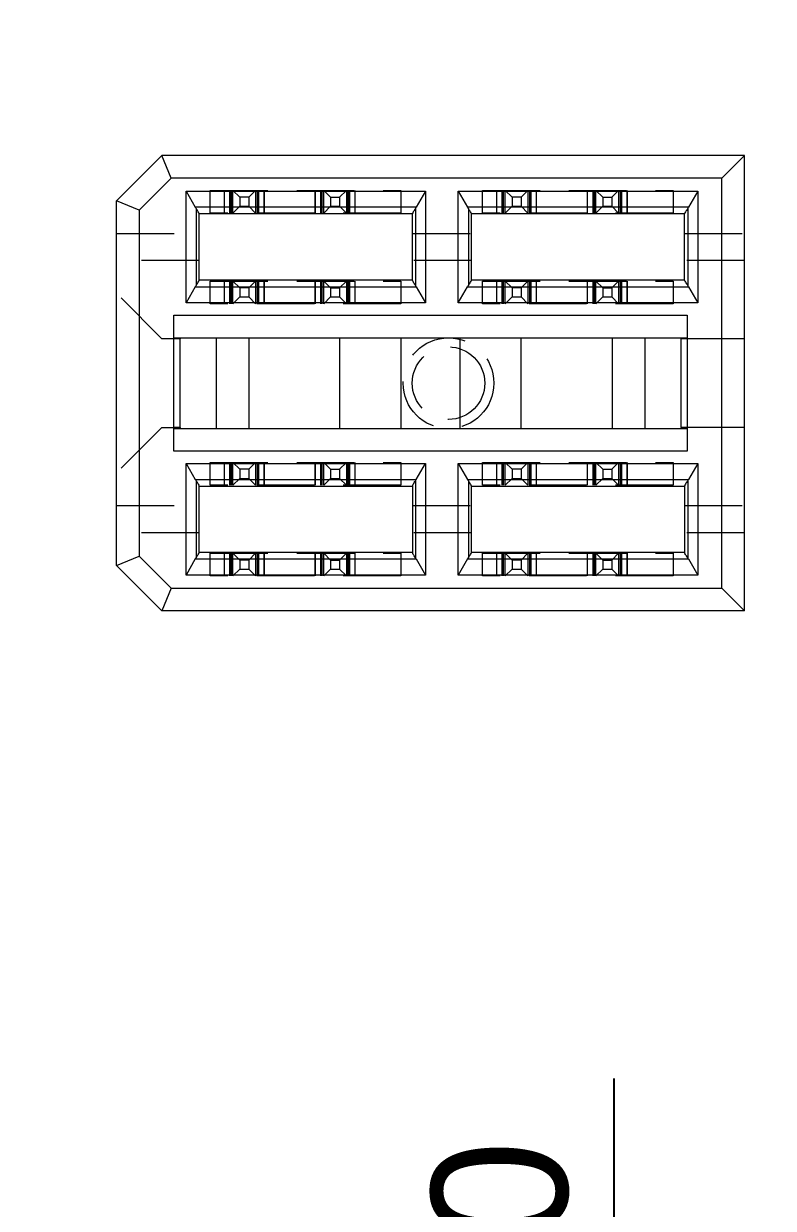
# Model space of a CAD drawing. Header units: millimetres. Extents: x -64 to 530, y -86 to 334.
# Drawn here: x 278.35 to 294.87, y 193.9 to 220.01 of the extents above; entities that cross this region are included whole.
import ezdxf

# ---------------------------------------------------------------- set-up
doc = ezdxf.new("R2010")
doc.units = ezdxf.units.MM
doc.header["$PDSIZE"] = -1
doc.linetypes.add('HIDDEN', pattern=[1.905, 1.27, -0.635])
doc.dimstyles.new('ISO-25', dxfattribs={"dimtxt": 2.5, "dimasz": 2.5, "dimexe": 1.25, "dimexo": 0.625, "dimtad": 1, "dimtxsty": 'Standard', "dimcen": 2.5, "dimadec": 0, "dimazin": 0, "dimtfac": 1, "dimtmove": 0, "dimatfit": 3, "dimfxl": 0, "dimarcsym": 0})

# ---------------------------------------------------------------- blocks, each defined once
blk = doc.blocks.new('*D35')
at = {"color": 0, "lineweight": -2}
for p, q in [((437.684, 297.079), (437.684, 315.579)), ((431.8, 293.079), (437.684, 297.079)), ((431.8, 279.9), (431.8, 293.079))]:
    blk.add_line(p, q, dxfattribs=at)
at = {"layer": 'Defpoints', "color": 0}
for p in [(437.684, 301.079), (431.8, 279.4), (0, 0)]:
    blk.add_point(p, dxfattribs=at)
at = {"color": 0, "insert": (435.434, 308.579), "char_height": 3, "attachment_point": 5, "rotation": 90}
blk.add_mtext('431,80', dxfattribs=at)
blk = doc.blocks.new('*D43')
at = {"color": 0, "lineweight": -2}
for p, q in [((280.31, 293.54), (280.31, 313.54)), ((285.75, 289.54), (280.31, 293.54)), ((285.75, 274.9), (285.75, 289.54))]:
    blk.add_line(p, q, dxfattribs=at)
at = {"layer": 'Defpoints', "color": 0}
for p in [(280.31, 297.54), (285.75, 274.4), (0, 0)]:
    blk.add_point(p, dxfattribs=at)
at = {"color": 0, "insert": (278.06, 305.79), "char_height": 3, "attachment_point": 5, "rotation": 90}
blk.add_mtext('285,75', dxfattribs=at)
blk = doc.blocks.new('*D44')
at = {"color": 0, "lineweight": -2}
for p, q in [((298.633, 293.447), (298.633, 312.947)), ((293.9, 289.447), (298.633, 293.447)), ((293.9, 279.9), (293.9, 289.447))]:
    blk.add_line(p, q, dxfattribs=at)
at = {"layer": 'Defpoints', "color": 0}
for p in [(298.633, 297.447), (293.9, 279.4), (0, 0)]:
    blk.add_point(p, dxfattribs=at)
at = {"color": 0, "insert": (296.383, 305.447), "char_height": 3, "attachment_point": 5, "rotation": 90}
blk.add_mtext('293,90', dxfattribs=at)
blk = doc.blocks.new('*D45')
at = {"color": 0, "lineweight": -2}
blk.add_line((285.25, 274.4), (252.388, 274.4), dxfattribs=at)
at = {"layer": 'Defpoints', "color": 0}
for p in [(267.888, 274.4), (285.75, 274.4), (0, 0)]:
    blk.add_point(p, dxfattribs=at)
at = {"color": 0, "insert": (259.888, 276.65), "char_height": 3, "attachment_point": 5}
blk.add_mtext('274,40', dxfattribs=at)
blk = doc.blocks.new('*D48')
at = {"color": 0, "lineweight": -2}
for p, q in [((355.301, 295.339), (355.301, 315.339)), ((359.73, 291.339), (355.301, 295.339)), ((359.73, 265.82), (359.73, 291.339))]:
    blk.add_line(p, q, dxfattribs=at)
at = {"layer": 'Defpoints', "color": 0}
for p in [(355.301, 299.339), (359.73, 265.32), (0, 0)]:
    blk.add_point(p, dxfattribs=at)
at = {"color": 0, "insert": (353.051, 307.589), "char_height": 3, "attachment_point": 5, "rotation": 90}
blk.add_mtext('359,73', dxfattribs=at)
blk = doc.blocks.new('*D49')
at = {"color": 0, "lineweight": -2}
for p, q in [((349.375, 265.32), (345.375, 260.541)), ((359.23, 265.32), (349.375, 265.32)), ((345.375, 260.541), (325.375, 260.541))]:
    blk.add_line(p, q, dxfattribs=at)
at = {"layer": 'Defpoints', "color": 0}
for p in [(359.73, 265.32), (341.375, 260.541), (0, 0)]:
    blk.add_point(p, dxfattribs=at)
at = {"color": 0, "insert": (333.125, 262.791), "char_height": 3, "attachment_point": 5}
blk.add_mtext('265,32', dxfattribs=at)
blk = doc.blocks.new('*D50')
at = {"color": 0, "lineweight": -2}
for p, q in [((411.281, 297.743), (411.281, 316.243)), ((415.9, 293.743), (411.281, 297.743)), ((415.9, 279.97), (415.9, 293.743))]:
    blk.add_line(p, q, dxfattribs=at)
at = {"layer": 'Defpoints', "color": 0}
for p in [(411.281, 301.743), (415.9, 279.47), (0, 0)]:
    blk.add_point(p, dxfattribs=at)
at = {"color": 0, "insert": (409.031, 309.243), "char_height": 3, "attachment_point": 5, "rotation": 90}
blk.add_mtext('415,90', dxfattribs=at)
blk = doc.blocks.new('*D51')
at = {"color": 0, "lineweight": -2}
for p, q in [((441.42, 274.4), (445.42, 275.871)), ((445.42, 275.871), (464.92, 275.871)), ((425.95, 274.4), (441.42, 274.4))]:
    blk.add_line(p, q, dxfattribs=at)
at = {"layer": 'Defpoints', "color": 0}
for p in [(449.42, 275.871), (425.45, 274.4), (0, 0)]:
    blk.add_point(p, dxfattribs=at)
at = {"color": 0, "insert": (457.42, 278.121), "char_height": 3, "attachment_point": 5}
blk.add_mtext('274,40', dxfattribs=at)
blk = doc.blocks.new('*D52')
at = {"color": 0, "lineweight": -2}
for p, q in [((423.283, 294.998), (423.283, 314.998)), ((425.45, 290.998), (423.283, 294.998)), ((425.45, 274.9), (425.45, 290.998))]:
    blk.add_line(p, q, dxfattribs=at)
at = {"layer": 'Defpoints', "color": 0}
for p in [(423.283, 298.998), (425.45, 274.4), (0, 0)]:
    blk.add_point(p, dxfattribs=at)
at = {"color": 0, "insert": (421.033, 307.248), "char_height": 3, "attachment_point": 5, "rotation": 90}
blk.add_mtext('425,45', dxfattribs=at)
blk = doc.blocks.new('*D53')
at = {"color": 0, "lineweight": -2}
for p, q in [((425.93, 198.05), (448.265, 198.05)), ((448.265, 198.05), (452.265, 194.721)), ((452.265, 194.721), (470.765, 194.721))]:
    blk.add_line(p, q, dxfattribs=at)
at = {"layer": 'Defpoints', "color": 0}
for p in [(425.43, 198.05), (456.265, 194.721), (0, 0)]:
    blk.add_point(p, dxfattribs=at)
at = {"color": 0, "insert": (463.765, 196.971), "char_height": 3, "attachment_point": 5}
blk.add_mtext('198,05', dxfattribs=at)
blk = doc.blocks.new('*D56')
at = {"color": 0, "lineweight": -2}
for p, q in [((437.803, 215.414), (437.803, 235.414)), ((425.43, 211.414), (437.803, 215.414)), ((425.43, 198.55), (425.43, 211.414))]:
    blk.add_line(p, q, dxfattribs=at)
at = {"layer": 'Defpoints', "color": 0}
for p in [(437.803, 219.414), (425.43, 198.05), (0, 0)]:
    blk.add_point(p, dxfattribs=at)
at = {"color": 0, "insert": (435.553, 227.664), "char_height": 3, "attachment_point": 5, "rotation": 90}
blk.add_mtext('425,43', dxfattribs=at)
blk = doc.blocks.new('*D75')
at = {"color": 0, "lineweight": -2}
for p, q in [((288.794, 294.16), (288.794, 313.16)), ((290.401, 290.16), (288.794, 294.16)), ((290.401, 279.9), (290.401, 290.16))]:
    blk.add_line(p, q, dxfattribs=at)
at = {"layer": 'Defpoints', "color": 0}
for p in [(288.794, 298.16), (290.401, 279.4), (0, 0)]:
    blk.add_point(p, dxfattribs=at)
at = {"color": 0, "insert": (286.544, 305.91), "char_height": 3, "attachment_point": 5, "rotation": 90}
blk.add_mtext('290,40', dxfattribs=at)
blk = doc.blocks.new('*D76')
at = {"color": 0, "lineweight": -2}
for p, q in [((306.252, 292.611), (306.252, 312.111)), ((297.399, 288.611), (306.252, 292.611)), ((297.399, 279.9), (297.399, 288.611))]:
    blk.add_line(p, q, dxfattribs=at)
at = {"layer": 'Defpoints', "color": 0}
for p in [(306.252, 296.611), (297.399, 279.4), (0, 0)]:
    blk.add_point(p, dxfattribs=at)
at = {"color": 0, "insert": (304.002, 304.611), "char_height": 3, "attachment_point": 5, "rotation": 90}
blk.add_mtext('297,40', dxfattribs=at)
blk = doc.blocks.new('*D77')
at = {"color": 0, "lineweight": -2}
for p, q in [((404.526, 297.682), (404.526, 316.182)), ((412.401, 293.682), (404.526, 297.682)), ((412.401, 279.9), (412.401, 293.682))]:
    blk.add_line(p, q, dxfattribs=at)
at = {"layer": 'Defpoints', "color": 0}
for p in [(404.526, 301.682), (412.401, 279.4), (0, 0)]:
    blk.add_point(p, dxfattribs=at)
at = {"color": 0, "insert": (402.276, 309.182), "char_height": 3, "attachment_point": 5, "rotation": 90}
blk.add_mtext('412,40', dxfattribs=at)
blk = doc.blocks.new('*D78')
at = {"color": 0, "lineweight": -2}
for p, q in [((417.265, 297.291), (417.265, 315.791)), ((419.399, 293.291), (417.265, 297.291)), ((419.399, 279.9), (419.399, 293.291))]:
    blk.add_line(p, q, dxfattribs=at)
at = {"layer": 'Defpoints', "color": 0}
for p in [(417.265, 301.291), (419.399, 279.4), (0, 0)]:
    blk.add_point(p, dxfattribs=at)
at = {"color": 0, "insert": (415.015, 308.791), "char_height": 3, "attachment_point": 5, "rotation": 90}
blk.add_mtext('419,40', dxfattribs=at)
blk = doc.blocks.new('*D79')
at = {"color": 0, "lineweight": -2}
for p, q in [((327.667, 198.05), (331.667, 199.196)), ((331.667, 199.196), (350.167, 199.196)), ((321.16, 198.05), (327.667, 198.05))]:
    blk.add_line(p, q, dxfattribs=at)
at = {"layer": 'Defpoints', "color": 0}
for p in [(335.667, 199.196), (320.66, 198.05), (0, 0)]:
    blk.add_point(p, dxfattribs=at)
at = {"color": 0, "insert": (343.167, 201.446), "char_height": 3, "attachment_point": 5}
blk.add_mtext('198,05', dxfattribs=at)
blk = doc.blocks.new('*D80')
at = {"color": 0, "lineweight": -2}
for p, q in [((320.66, 197.55), (320.66, 191.803)), ((320.66, 191.803), (322.808, 187.803)), ((322.808, 187.803), (322.808, 168.303))]:
    blk.add_line(p, q, dxfattribs=at)
at = {"layer": 'Defpoints', "color": 0}
for p in [(320.66, 198.05), (322.808, 183.803), (0, 0)]:
    blk.add_point(p, dxfattribs=at)
at = {"color": 0, "insert": (320.558, 175.803), "char_height": 3, "attachment_point": 5, "rotation": 90}
blk.add_mtext('320,66', dxfattribs=at)
blk = doc.blocks.new('*D82')
at = {"color": 0, "lineweight": -2}
for p, q in [((291.362, 177.259), (291.362, 196.759)), ((293.9, 173.47), (291.362, 177.259)), ((293.9, 169.97), (293.9, 173.47))]:
    blk.add_line(p, q, dxfattribs=at)
at = {"layer": 'Defpoints', "color": 0}
for p in [(291.362, 181.259), (293.9, 169.47), (0, 0)]:
    blk.add_point(p, dxfattribs=at)
at = {"color": 0, "insert": (289.112, 189.259), "char_height": 3, "attachment_point": 5, "rotation": 90}
blk.add_mtext('293,90', dxfattribs=at)
blk = doc.blocks.new('*D118')
at = {"color": 0, "lineweight": -2}
for p, q in [((389.587, 199.576), (389.587, 219.576)), ((394.242, 195.576), (389.587, 199.576)), ((394.242, 191.725), (394.242, 195.576))]:
    blk.add_line(p, q, dxfattribs=at)
at = {"layer": 'Defpoints', "color": 0}
for p in [(389.587, 203.576), (394.242, 191.225), (0, 0)]:
    blk.add_point(p, dxfattribs=at)
at = {"color": 0, "insert": (387.337, 211.826), "char_height": 3, "attachment_point": 5, "rotation": 90}
blk.add_mtext('394,24', dxfattribs=at)
blk = doc.blocks.new('*D119')
at = {"color": 0, "lineweight": -2}
for p, q in [((393.843, 235.159), (393.843, 254.159)), ((396, 231.159), (393.843, 235.159)), ((396, 225.095), (396, 231.159))]:
    blk.add_line(p, q, dxfattribs=at)
at = {"layer": 'Defpoints', "color": 0}
for p in [(393.843, 239.159), (396, 224.595), (0, 0)]:
    blk.add_point(p, dxfattribs=at)
at = {"color": 0, "insert": (391.593, 246.909), "char_height": 3, "attachment_point": 5, "rotation": 90}
blk.add_mtext('396,00', dxfattribs=at)
blk = doc.blocks.new('*D120')
at = {"color": 0, "lineweight": -2}
for p, q in [((372.602, 236.309), (372.602, 255.809)), ((373.5, 232.309), (372.602, 236.309)), ((373.5, 225.095), (373.5, 232.309))]:
    blk.add_line(p, q, dxfattribs=at)
at = {"layer": 'Defpoints', "color": 0}
for p in [(372.602, 240.309), (373.5, 224.595), (0, 0)]:
    blk.add_point(p, dxfattribs=at)
at = {"color": 0, "insert": (370.352, 248.309), "char_height": 3, "attachment_point": 5, "rotation": 90}
blk.add_mtext('373,50', dxfattribs=at)
blk = doc.blocks.new('*D121')
at = {"color": 0, "lineweight": -2}
for p, q in [((345.579, 237.414), (345.579, 256.414)), ((349.175, 233.414), (345.579, 237.414)), ((349.175, 225.095), (349.175, 233.414))]:
    blk.add_line(p, q, dxfattribs=at)
at = {"layer": 'Defpoints', "color": 0}
for p in [(345.579, 241.414), (349.175, 224.595), (0, 0)]:
    blk.add_point(p, dxfattribs=at)
at = {"color": 0, "insert": (343.329, 249.164), "char_height": 3, "attachment_point": 5, "rotation": 90}
blk.add_mtext('349,18', dxfattribs=at)
blk = doc.blocks.new('*D122')
at = {"color": 0, "lineweight": -2}
for p, q in [((325.674, 236.995), (325.674, 256.995)), ((328.855, 232.995), (325.674, 236.995)), ((328.855, 225.095), (328.855, 232.995))]:
    blk.add_line(p, q, dxfattribs=at)
at = {"layer": 'Defpoints', "color": 0}
for p in [(325.674, 240.995), (328.855, 224.595), (0, 0)]:
    blk.add_point(p, dxfattribs=at)
at = {"color": 0, "insert": (323.424, 249.245), "char_height": 3, "attachment_point": 5, "rotation": 90}
blk.add_mtext('328,86', dxfattribs=at)
blk = doc.blocks.new('*D123')
at = {"color": 0, "lineweight": -2}
for p, q in [((304.85, 235.076), (304.85, 254.576)), ((308.535, 231.076), (304.85, 235.076)), ((308.535, 225.095), (308.535, 231.076))]:
    blk.add_line(p, q, dxfattribs=at)
at = {"layer": 'Defpoints', "color": 0}
for p in [(304.85, 239.076), (308.535, 224.595), (0, 0)]:
    blk.add_point(p, dxfattribs=at)
at = {"color": 0, "insert": (302.6, 247.076), "char_height": 3, "attachment_point": 5, "rotation": 90}
blk.add_mtext('308,54', dxfattribs=at)
blk = doc.blocks.new('*D124')
at = {"color": 0, "lineweight": -2}
for p, q in [((286.103, 233.369), (286.103, 253.369)), ((288.215, 229.369), (286.103, 233.369)), ((288.215, 225.095), (288.215, 229.369))]:
    blk.add_line(p, q, dxfattribs=at)
at = {"layer": 'Defpoints', "color": 0}
for p in [(286.103, 237.369), (288.215, 224.595), (0, 0)]:
    blk.add_point(p, dxfattribs=at)
at = {"color": 0, "insert": (283.853, 245.619), "char_height": 3, "attachment_point": 5, "rotation": 90}
blk.add_mtext('288,22', dxfattribs=at)
blk = doc.blocks.new('*D142')
at = {"color": 0, "lineweight": -2}
for p, q in [((401.115, 224.595), (405.115, 228.426)), ((405.115, 228.426), (425.115, 228.426)), ((396.5, 224.595), (401.115, 224.595))]:
    blk.add_line(p, q, dxfattribs=at)
at = {"layer": 'Defpoints', "color": 0}
for p in [(409.115, 228.426), (396, 224.595), (0, 0)]:
    blk.add_point(p, dxfattribs=at)
at = {"color": 0, "insert": (417.365, 230.676), "char_height": 3, "attachment_point": 5}
blk.add_mtext('224,59', dxfattribs=at)

msp = doc.modelspace()

# ---------------------------------------------------------------- linework, layer by layer
at = {"color": 7, "linetype": 'Continuous', "lineweight": 15}
for p, q in [((281.395, 217.11), (280.395, 216.11)), ((281.602, 216.61), (281.395, 217.11)), ((294.235, 217.11), (281.395, 217.11)), ((294.235, 217.11), (293.735, 216.61)), ((294.235, 207.07), (294.235, 217.11)), ((280.895, 215.903), (281.602, 216.61)), ((293.735, 216.61), (281.602, 216.61)), ((293.735, 207.57), (293.735, 216.61)), ((281.926, 216.32), (287.204, 216.32)), ((281.926, 216.32), (282.13, 215.966)), ((281.926, 213.86), (281.926, 216.32)), ((287.204, 216.32), (287, 215.966)), ((287.204, 216.32), (287.204, 213.86)), ((287.926, 216.32), (293.204, 216.32)), ((287.926, 213.86), (287.926, 216.32)), ((287.926, 216.32), (288.13, 215.966)), ((293.204, 216.32), (293, 215.966)), ((293.204, 216.32), (293.204, 213.86)), ((280.895, 215.903), (280.395, 216.11)), ((280.395, 208.07), (280.395, 216.11)), ((280.895, 215.903), (280.895, 208.277)), ((287, 215.966), (282.13, 215.966)), ((282.148, 215.938), (282.148, 214.242)), ((282.215, 214.355), (282.215, 215.825)), ((286.915, 215.82), (282.215, 215.82)), ((286.915, 214.355), (286.915, 215.825)), ((286.982, 215.938), (286.982, 214.242)), ((293, 215.966), (288.13, 215.966)), ((288.148, 215.938), (288.148, 214.242)), ((288.215, 214.355), (288.215, 215.825)), ((292.915, 215.82), (288.215, 215.82)), ((292.915, 214.355), (292.915, 215.825)), ((292.982, 215.938), (292.982, 214.242)), ((282.13, 214.214), (281.926, 213.86)), ((282.13, 214.214), (287, 214.214)), ((286.915, 214.36), (282.215, 214.36)), ((287, 214.214), (287.204, 213.86)), ((287.926, 213.86), (288.13, 214.214)), ((288.13, 214.214), (293, 214.214)), ((292.915, 214.36), (288.215, 214.36)), ((293, 214.214), (293.204, 213.86)), ((287.204, 213.86), (281.926, 213.86)), ((293.204, 213.86), (287.926, 213.86)), ((281.659, 213.59), (292.971, 213.59)), ((281.659, 210.59), (281.659, 213.59)), ((292.971, 213.59), (292.971, 210.59)), ((281.659, 213.09), (292.971, 213.09)), ((281.795, 213.07), (281.659, 213.07)), ((281.795, 213.09), (281.795, 213.07)), ((281.795, 211.11), (281.795, 213.07)), ((282.595, 211.09), (282.595, 213.09)), ((283.315, 211.09), (283.315, 213.09)), ((285.315, 211.09), (285.315, 213.09)), ((286.665, 211.09), (286.665, 213.09)), ((287.965, 211.09), (287.965, 213.09)), ((289.315, 211.09), (289.315, 213.09)), ((291.315, 213.09), (291.315, 211.09)), ((292.035, 213.09), (292.035, 211.09)), ((292.835, 213.09), (292.835, 213.07)), ((292.971, 213.07), (292.835, 213.07)), ((292.835, 211.11), (292.835, 213.07)), ((281.795, 211.11), (281.659, 211.11)), ((281.659, 211.09), (292.971, 211.09)), ((281.795, 211.11), (281.795, 211.09)), ((292.835, 211.11), (292.835, 211.09)), ((292.971, 211.11), (292.835, 211.11)), ((292.971, 210.59), (281.659, 210.59)), ((281.926, 210.32), (287.204, 210.32)), ((281.926, 207.86), (281.926, 210.32)), ((281.926, 210.32), (282.13, 209.966)), ((287, 209.966), (287.204, 210.32)), ((287.204, 210.32), (287.204, 207.86)), ((287.926, 210.32), (293.204, 210.32)), ((287.926, 207.86), (287.926, 210.32)), ((287.926, 210.32), (288.13, 209.966)), ((293.204, 210.32), (293, 209.966)), ((293.204, 210.32), (293.204, 207.86)), ((282.13, 209.966), (287, 209.966)), ((288.13, 209.966), (293, 209.966)), ((282.148, 209.938), (282.148, 208.242)), ((282.215, 208.355), (282.215, 209.825)), ((282.215, 209.82), (286.915, 209.82)), ((286.915, 209.825), (286.915, 208.355)), ((286.982, 209.938), (286.982, 208.242)), ((288.148, 209.938), (288.148, 208.242)), ((288.215, 208.355), (288.215, 209.825)), ((288.215, 209.82), (292.915, 209.82)), ((292.915, 209.825), (292.915, 208.355)), ((292.982, 209.938), (292.982, 208.242)), ((280.395, 208.07), (280.895, 208.277)), ((280.895, 208.277), (281.602, 207.57)), ((282.13, 208.214), (281.926, 207.86)), ((282.13, 208.214), (287, 208.214)), ((286.915, 208.36), (282.215, 208.36)), ((287, 208.214), (287.204, 207.86)), ((288.13, 208.214), (287.926, 207.86)), ((288.13, 208.214), (293, 208.214)), ((292.915, 208.36), (288.215, 208.36)), ((293, 208.214), (293.204, 207.86)), ((281.395, 207.07), (280.395, 208.07)), ((287.204, 207.86), (281.926, 207.86)), ((293.204, 207.86), (287.926, 207.86)), ((281.602, 207.57), (281.395, 207.07)), ((281.602, 207.57), (293.735, 207.57)), ((294.235, 207.07), (293.735, 207.57)), ((294.235, 207.07), (281.395, 207.07))]:
    msp.add_line(p, q, dxfattribs=at)
at = {"color": 7, "linetype": 'HIDDEN', "lineweight": 0}
for p, q in [((282.46, 215.84), (282.46, 216.34)), ((282.46, 216.34), (286.66, 216.34)), ((282.77, 216.34), (282.77, 215.84)), ((282.775, 215.84), (282.775, 216.34)), ((282.895, 215.84), (282.895, 216.34)), ((282.896, 216.34), (282.896, 215.84)), ((282.915, 216.34), (282.915, 215.84)), ((282.925, 215.84), (282.925, 216.34)), ((282.925, 215.84), (282.925, 216.34)), ((282.96, 215.84), (282.96, 216.34)), ((282.96, 216.34), (283.11, 216.19)), ((283.46, 216.34), (283.31, 216.19)), ((283.46, 216.34), (283.46, 215.84)), ((283.495, 216.34), (283.495, 215.84)), ((283.495, 216.34), (283.495, 215.84)), ((283.505, 216.34), (283.505, 215.84)), ((283.524, 215.84), (283.524, 216.34)), ((283.525, 216.34), (283.525, 215.84)), ((283.645, 216.34), (283.645, 215.84)), ((283.65, 215.84), (283.65, 216.34)), ((284.77, 216.34), (284.77, 215.84)), ((284.775, 215.84), (284.775, 216.34)), ((284.895, 215.84), (284.895, 216.34)), ((284.896, 216.34), (284.896, 215.84)), ((284.915, 216.34), (284.915, 215.84)), ((284.925, 215.84), (284.925, 216.34)), ((284.925, 215.84), (284.925, 216.34)), ((284.96, 215.84), (284.96, 216.34)), ((284.96, 216.34), (285.11, 216.19)), ((285.31, 216.19), (285.46, 216.34)), ((285.46, 216.34), (285.46, 215.84)), ((285.495, 216.34), (285.495, 215.84)), ((285.495, 216.34), (285.495, 215.84)), ((285.505, 216.34), (285.505, 215.84)), ((285.524, 215.84), (285.524, 216.34)), ((285.525, 216.34), (285.525, 215.84)), ((285.645, 216.34), (285.645, 215.84)), ((285.65, 215.84), (285.65, 216.34)), ((286.66, 216.34), (286.66, 215.84)), ((288.46, 215.84), (288.46, 216.34)), ((288.46, 216.34), (292.66, 216.34)), ((288.77, 216.34), (288.77, 215.84)), ((288.775, 215.84), (288.775, 216.34)), ((288.895, 215.84), (288.895, 216.34)), ((288.896, 216.34), (288.896, 215.84)), ((288.915, 216.34), (288.915, 215.84)), ((288.925, 215.84), (288.925, 216.34)), ((288.925, 215.84), (288.925, 216.34)), ((288.96, 215.84), (288.96, 216.34)), ((288.96, 216.34), (289.11, 216.19)), ((289.46, 216.34), (289.31, 216.19)), ((289.46, 216.34), (289.46, 215.84)), ((289.495, 216.34), (289.495, 215.84)), ((289.495, 216.34), (289.495, 215.84)), ((289.505, 216.34), (289.505, 215.84)), ((289.524, 215.84), (289.524, 216.34)), ((289.525, 216.34), (289.525, 215.84)), ((289.645, 216.34), (289.645, 215.84)), ((289.65, 215.84), (289.65, 216.34)), ((290.77, 216.34), (290.77, 215.84)), ((290.775, 215.84), (290.775, 216.34)), ((290.895, 215.84), (290.895, 216.34)), ((290.896, 216.34), (290.896, 215.84)), ((290.915, 216.34), (290.915, 215.84)), ((290.925, 215.84), (290.925, 216.34)), ((290.925, 215.84), (290.925, 216.34)), ((290.96, 215.84), (290.96, 216.34)), ((290.96, 216.34), (291.11, 216.19)), ((291.31, 216.19), (291.46, 216.34)), ((291.46, 216.34), (291.46, 215.84)), ((291.495, 216.34), (291.495, 215.84)), ((291.495, 216.34), (291.495, 215.84)), ((291.505, 216.34), (291.505, 215.84)), ((291.524, 215.84), (291.524, 216.34)), ((291.525, 216.34), (291.525, 215.84)), ((291.645, 216.34), (291.645, 215.84)), ((291.65, 215.84), (291.65, 216.34)), ((292.66, 216.34), (292.66, 215.84)), ((282.96, 215.84), (283.11, 215.99)), ((283.31, 216.19), (283.11, 216.19)), ((283.11, 216.19), (283.11, 215.99)), ((283.11, 215.99), (283.31, 215.99)), ((283.31, 216.19), (283.31, 215.99)), ((283.31, 215.99), (283.46, 215.84)), ((285.11, 215.99), (284.96, 215.84)), ((285.11, 216.19), (285.31, 216.19)), ((285.11, 216.19), (285.11, 215.99)), ((285.11, 215.99), (285.31, 215.99)), ((285.31, 216.19), (285.31, 215.99)), ((285.31, 215.99), (285.46, 215.84)), ((288.96, 215.84), (289.11, 215.99)), ((289.11, 216.19), (289.11, 215.99)), ((289.31, 216.19), (289.11, 216.19)), ((289.11, 215.99), (289.31, 215.99)), ((289.31, 216.19), (289.31, 215.99)), ((289.31, 215.99), (289.46, 215.84)), ((291.11, 215.99), (290.96, 215.84)), ((291.11, 216.19), (291.31, 216.19)), ((291.11, 216.19), (291.11, 215.99)), ((291.11, 215.99), (291.31, 215.99)), ((291.31, 216.19), (291.31, 215.99)), ((291.31, 215.99), (291.46, 215.84)), ((286.66, 215.84), (282.46, 215.84)), ((292.66, 215.84), (288.46, 215.84)), ((280.395, 215.39), (282.215, 215.39)), ((286.915, 215.39), (288.215, 215.39)), ((292.915, 215.39), (294.235, 215.39)), ((282.215, 214.79), (280.395, 214.79)), ((288.215, 214.79), (286.915, 214.79)), ((294.235, 214.79), (292.915, 214.79)), ((282.46, 213.84), (282.46, 214.34)), ((282.46, 214.34), (286.66, 214.34)), ((282.77, 214.34), (282.77, 213.84)), ((282.775, 213.84), (282.775, 214.34)), ((282.895, 213.84), (282.895, 214.34)), ((282.896, 214.34), (282.896, 213.84)), ((282.915, 214.34), (282.915, 213.84)), ((282.925, 213.84), (282.925, 214.34)), ((282.925, 213.84), (282.925, 214.34)), ((282.96, 213.84), (282.96, 214.34)), ((282.96, 214.34), (283.11, 214.19)), ((283.31, 214.19), (283.11, 214.19)), ((283.11, 214.19), (283.11, 213.99)), ((283.46, 214.34), (283.31, 214.19)), ((283.31, 214.19), (283.31, 213.99)), ((283.46, 214.34), (283.46, 213.84)), ((283.495, 214.34), (283.495, 213.84)), ((283.495, 214.34), (283.495, 213.84)), ((283.505, 214.34), (283.505, 213.84)), ((283.524, 213.84), (283.524, 214.34)), ((283.525, 214.34), (283.525, 213.84)), ((283.645, 214.34), (283.645, 213.84)), ((283.65, 213.84), (283.65, 214.34)), ((284.77, 214.34), (284.77, 213.84)), ((284.775, 213.84), (284.775, 214.34)), ((284.895, 213.84), (284.895, 214.34)), ((284.896, 214.34), (284.896, 213.84)), ((284.915, 214.34), (284.915, 213.84)), ((284.925, 213.84), (284.925, 214.34)), ((284.925, 213.84), (284.925, 214.34)), ((284.96, 213.84), (284.96, 214.34)), ((284.96, 214.34), (285.11, 214.19)), ((285.11, 214.19), (285.31, 214.19)), ((285.11, 214.19), (285.11, 213.99)), ((285.31, 214.19), (285.46, 214.34)), ((285.31, 214.19), (285.31, 213.99)), ((285.46, 214.34), (285.46, 213.84)), ((285.495, 214.34), (285.495, 213.84)), ((285.495, 214.34), (285.495, 213.84)), ((285.505, 214.34), (285.505, 213.84)), ((285.524, 213.84), (285.524, 214.34)), ((285.525, 214.34), (285.525, 213.84)), ((285.645, 214.34), (285.645, 213.84)), ((285.65, 213.84), (285.65, 214.34)), ((286.66, 214.34), (286.66, 213.84)), ((288.46, 213.84), (288.46, 214.34)), ((288.46, 214.34), (292.66, 214.34)), ((288.77, 214.34), (288.77, 213.84)), ((288.775, 213.84), (288.775, 214.34)), ((288.895, 213.84), (288.895, 214.34)), ((288.896, 214.34), (288.896, 213.84)), ((288.915, 214.34), (288.915, 213.84)), ((288.925, 213.84), (288.925, 214.34)), ((288.925, 213.84), (288.925, 214.34)), ((288.96, 213.84), (288.96, 214.34)), ((288.96, 214.34), (289.11, 214.19)), ((289.11, 214.19), (289.11, 213.99)), ((289.31, 214.19), (289.11, 214.19)), ((289.46, 214.34), (289.31, 214.19)), ((289.31, 214.19), (289.31, 213.99)), ((289.46, 214.34), (289.46, 213.84)), ((289.495, 214.34), (289.495, 213.84)), ((289.495, 214.34), (289.495, 213.84)), ((289.505, 214.34), (289.505, 213.84)), ((289.524, 213.84), (289.524, 214.34)), ((289.525, 214.34), (289.525, 213.84)), ((289.645, 214.34), (289.645, 213.84)), ((289.65, 213.84), (289.65, 214.34)), ((290.77, 214.34), (290.77, 213.84)), ((290.775, 213.84), (290.775, 214.34)), ((290.895, 213.84), (290.895, 214.34)), ((290.896, 214.34), (290.896, 213.84)), ((290.915, 214.34), (290.915, 213.84)), ((290.925, 213.84), (290.925, 214.34)), ((290.925, 213.84), (290.925, 214.34)), ((290.96, 213.84), (290.96, 214.34)), ((290.96, 214.34), (291.11, 214.19)), ((291.11, 214.19), (291.31, 214.19)), ((291.11, 214.19), (291.11, 213.99)), ((291.31, 214.19), (291.46, 214.34)), ((291.31, 214.19), (291.31, 213.99)), ((291.46, 214.34), (291.46, 213.84)), ((291.495, 214.34), (291.495, 213.84)), ((291.495, 214.34), (291.495, 213.84)), ((291.505, 214.34), (291.505, 213.84)), ((291.524, 213.84), (291.524, 214.34)), ((291.525, 214.34), (291.525, 213.84)), ((291.645, 214.34), (291.645, 213.84)), ((291.65, 213.84), (291.65, 214.34)), ((292.66, 214.34), (292.66, 213.84)), ((281.395, 213.07), (280.395, 214.07)), ((282.96, 213.84), (283.11, 213.99)), ((283.11, 213.99), (283.31, 213.99)), ((283.31, 213.99), (283.46, 213.84)), ((285.11, 213.99), (284.96, 213.84)), ((285.11, 213.99), (285.31, 213.99)), ((285.31, 213.99), (285.46, 213.84)), ((288.96, 213.84), (289.11, 213.99)), ((289.11, 213.99), (289.31, 213.99)), ((289.31, 213.99), (289.46, 213.84)), ((291.11, 213.99), (290.96, 213.84)), ((291.11, 213.99), (291.31, 213.99)), ((291.31, 213.99), (291.46, 213.84)), ((286.66, 213.84), (282.46, 213.84)), ((292.66, 213.84), (288.46, 213.84)), ((281.659, 213.07), (281.395, 213.07)), ((294.235, 213.07), (292.971, 213.07)), ((281.395, 211.11), (280.395, 210.11)), ((281.395, 211.11), (281.659, 211.11)), ((294.235, 211.11), (292.971, 211.11)), ((282.46, 209.84), (282.46, 210.34)), ((282.46, 210.34), (286.66, 210.34)), ((282.77, 210.34), (282.77, 209.84)), ((282.775, 209.84), (282.775, 210.34)), ((282.895, 209.84), (282.895, 210.34)), ((282.896, 210.34), (282.896, 209.84)), ((282.915, 210.34), (282.915, 209.84)), ((282.925, 209.84), (282.925, 210.34)), ((282.925, 209.84), (282.925, 210.34)), ((282.96, 209.84), (282.96, 210.34)), ((282.96, 210.34), (283.11, 210.19)), ((283.46, 210.34), (283.31, 210.19)), ((283.46, 210.34), (283.46, 209.84)), ((283.495, 210.34), (283.495, 209.84)), ((283.495, 210.34), (283.495, 209.84)), ((283.505, 210.34), (283.505, 209.84)), ((283.524, 209.84), (283.524, 210.34)), ((283.525, 210.34), (283.525, 209.84)), ((283.645, 210.34), (283.645, 209.84)), ((283.65, 209.84), (283.65, 210.34)), ((284.77, 210.34), (284.77, 209.84)), ((284.775, 209.84), (284.775, 210.34)), ((284.895, 209.84), (284.895, 210.34)), ((284.896, 210.34), (284.896, 209.84)), ((284.915, 210.34), (284.915, 209.84)), ((284.925, 209.84), (284.925, 210.34)), ((284.925, 209.84), (284.925, 210.34)), ((284.96, 209.84), (284.96, 210.34)), ((284.96, 210.34), (285.11, 210.19)), ((285.31, 210.19), (285.46, 210.34)), ((285.46, 210.34), (285.46, 209.84)), ((285.495, 210.34), (285.495, 209.84)), ((285.495, 210.34), (285.495, 209.84)), ((285.505, 210.34), (285.505, 209.84)), ((285.524, 209.84), (285.524, 210.34)), ((285.525, 210.34), (285.525, 209.84)), ((285.645, 210.34), (285.645, 209.84)), ((285.65, 209.84), (285.65, 210.34)), ((286.66, 210.34), (286.66, 209.84)), ((288.46, 209.84), (288.46, 210.34)), ((288.46, 210.34), (292.66, 210.34)), ((288.77, 210.34), (288.77, 209.84)), ((288.775, 209.84), (288.775, 210.34)), ((288.895, 209.84), (288.895, 210.34)), ((288.896, 210.34), (288.896, 209.84)), ((288.915, 210.34), (288.915, 209.84)), ((288.925, 209.84), (288.925, 210.34)), ((288.925, 209.84), (288.925, 210.34)), ((288.96, 209.84), (288.96, 210.34)), ((288.96, 210.34), (289.11, 210.19)), ((289.46, 210.34), (289.31, 210.19)), ((289.46, 210.34), (289.46, 209.84)), ((289.495, 210.34), (289.495, 209.84)), ((289.495, 210.34), (289.495, 209.84)), ((289.505, 210.34), (289.505, 209.84)), ((289.524, 209.84), (289.524, 210.34)), ((289.525, 210.34), (289.525, 209.84)), ((289.645, 210.34), (289.645, 209.84)), ((289.65, 209.84), (289.65, 210.34)), ((290.77, 210.34), (290.77, 209.84)), ((290.775, 209.84), (290.775, 210.34)), ((290.895, 209.84), (290.895, 210.34)), ((290.896, 210.34), (290.896, 209.84)), ((290.915, 210.34), (290.915, 209.84)), ((290.925, 209.84), (290.925, 210.34)), ((290.925, 209.84), (290.925, 210.34)), ((290.96, 209.84), (290.96, 210.34)), ((290.96, 210.34), (291.11, 210.19)), ((291.31, 210.19), (291.46, 210.34)), ((291.46, 210.34), (291.46, 209.84)), ((291.495, 210.34), (291.495, 209.84)), ((291.495, 210.34), (291.495, 209.84)), ((291.505, 210.34), (291.505, 209.84)), ((291.524, 209.84), (291.524, 210.34)), ((291.525, 210.34), (291.525, 209.84)), ((291.645, 210.34), (291.645, 209.84)), ((291.65, 209.84), (291.65, 210.34)), ((292.66, 210.34), (292.66, 209.84)), ((282.96, 209.84), (283.11, 209.99)), ((283.31, 210.19), (283.11, 210.19)), ((283.11, 210.19), (283.11, 209.99)), ((283.11, 209.99), (283.31, 209.99)), ((283.31, 210.19), (283.31, 209.99)), ((283.31, 209.99), (283.46, 209.84)), ((285.11, 209.99), (284.96, 209.84)), ((285.11, 210.19), (285.31, 210.19)), ((285.11, 210.19), (285.11, 209.99)), ((285.11, 209.99), (285.31, 209.99)), ((285.31, 210.19), (285.31, 209.99)), ((285.31, 209.99), (285.46, 209.84)), ((288.96, 209.84), (289.11, 209.99)), ((289.11, 210.19), (289.11, 209.99)), ((289.31, 210.19), (289.11, 210.19)), ((289.11, 209.99), (289.31, 209.99)), ((289.31, 210.19), (289.31, 209.99)), ((289.31, 209.99), (289.46, 209.84)), ((291.11, 209.99), (290.96, 209.84)), ((291.11, 210.19), (291.31, 210.19)), ((291.11, 210.19), (291.11, 209.99)), ((291.11, 209.99), (291.31, 209.99)), ((291.31, 210.19), (291.31, 209.99)), ((291.31, 209.99), (291.46, 209.84)), ((286.66, 209.84), (282.46, 209.84)), ((292.66, 209.84), (288.46, 209.84)), ((280.395, 209.39), (282.215, 209.39)), ((286.915, 209.39), (288.215, 209.39)), ((292.915, 209.39), (294.235, 209.39)), ((282.215, 208.79), (280.395, 208.79)), ((288.215, 208.79), (286.915, 208.79)), ((294.235, 208.79), (292.915, 208.79)), ((282.46, 207.84), (282.46, 208.34)), ((282.46, 208.34), (286.66, 208.34)), ((282.77, 208.34), (282.77, 207.84)), ((282.775, 207.84), (282.775, 208.34)), ((282.895, 207.84), (282.895, 208.34)), ((282.896, 208.34), (282.896, 207.84)), ((282.915, 208.34), (282.915, 207.84)), ((282.925, 207.84), (282.925, 208.34)), ((282.925, 207.84), (282.925, 208.34)), ((282.96, 207.84), (282.96, 208.34)), ((282.96, 208.34), (283.11, 208.19)), ((283.31, 208.19), (283.11, 208.19)), ((283.11, 208.19), (283.11, 207.99)), ((283.46, 208.34), (283.31, 208.19)), ((283.31, 208.19), (283.31, 207.99)), ((283.46, 208.34), (283.46, 207.84)), ((283.495, 208.34), (283.495, 207.84)), ((283.495, 208.34), (283.495, 207.84)), ((283.505, 208.34), (283.505, 207.84)), ((283.524, 207.84), (283.524, 208.34)), ((283.525, 208.34), (283.525, 207.84)), ((283.645, 208.34), (283.645, 207.84)), ((283.65, 207.84), (283.65, 208.34)), ((284.77, 208.34), (284.77, 207.84)), ((284.775, 207.84), (284.775, 208.34)), ((284.895, 207.84), (284.895, 208.34)), ((284.896, 208.34), (284.896, 207.84)), ((284.915, 208.34), (284.915, 207.84)), ((284.925, 207.84), (284.925, 208.34)), ((284.925, 207.84), (284.925, 208.34)), ((284.96, 207.84), (284.96, 208.34)), ((284.96, 208.34), (285.11, 208.19)), ((285.11, 208.19), (285.31, 208.19)), ((285.11, 208.19), (285.11, 207.99)), ((285.31, 208.19), (285.46, 208.34)), ((285.31, 208.19), (285.31, 207.99)), ((285.46, 208.34), (285.46, 207.84)), ((285.495, 208.34), (285.495, 207.84)), ((285.495, 208.34), (285.495, 207.84)), ((285.505, 208.34), (285.505, 207.84)), ((285.524, 207.84), (285.524, 208.34)), ((285.525, 208.34), (285.525, 207.84)), ((285.645, 208.34), (285.645, 207.84)), ((285.65, 207.84), (285.65, 208.34)), ((286.66, 208.34), (286.66, 207.84)), ((288.46, 207.84), (288.46, 208.34)), ((288.46, 208.34), (292.66, 208.34)), ((288.77, 208.34), (288.77, 207.84)), ((288.775, 207.84), (288.775, 208.34)), ((288.895, 207.84), (288.895, 208.34)), ((288.896, 208.34), (288.896, 207.84)), ((288.915, 208.34), (288.915, 207.84)), ((288.925, 207.84), (288.925, 208.34)), ((288.925, 207.84), (288.925, 208.34)), ((288.96, 207.84), (288.96, 208.34)), ((288.96, 208.34), (289.11, 208.19)), ((289.31, 208.19), (289.11, 208.19)), ((289.11, 208.19), (289.11, 207.99)), ((289.46, 208.34), (289.31, 208.19)), ((289.31, 208.19), (289.31, 207.99)), ((289.46, 208.34), (289.46, 207.84)), ((289.495, 208.34), (289.495, 207.84)), ((289.495, 208.34), (289.495, 207.84)), ((289.505, 208.34), (289.505, 207.84)), ((289.524, 207.84), (289.524, 208.34)), ((289.525, 208.34), (289.525, 207.84)), ((289.645, 208.34), (289.645, 207.84)), ((289.65, 207.84), (289.65, 208.34)), ((290.77, 208.34), (290.77, 207.84)), ((290.775, 207.84), (290.775, 208.34)), ((290.895, 207.84), (290.895, 208.34)), ((290.896, 208.34), (290.896, 207.84)), ((290.915, 208.34), (290.915, 207.84)), ((290.925, 207.84), (290.925, 208.34)), ((290.925, 207.84), (290.925, 208.34)), ((290.96, 207.84), (290.96, 208.34)), ((290.96, 208.34), (291.11, 208.19)), ((291.11, 208.19), (291.31, 208.19)), ((291.11, 208.19), (291.11, 207.99)), ((291.31, 208.19), (291.46, 208.34)), ((291.31, 208.19), (291.31, 207.99)), ((291.46, 208.34), (291.46, 207.84)), ((291.495, 208.34), (291.495, 207.84)), ((291.495, 208.34), (291.495, 207.84)), ((291.505, 208.34), (291.505, 207.84)), ((291.524, 207.84), (291.524, 208.34)), ((291.525, 208.34), (291.525, 207.84)), ((291.645, 208.34), (291.645, 207.84)), ((291.65, 207.84), (291.65, 208.34)), ((292.66, 208.34), (292.66, 207.84)), ((282.96, 207.84), (283.11, 207.99)), ((283.11, 207.99), (283.31, 207.99)), ((283.31, 207.99), (283.46, 207.84)), ((285.11, 207.99), (284.96, 207.84)), ((285.11, 207.99), (285.31, 207.99)), ((285.31, 207.99), (285.46, 207.84)), ((288.96, 207.84), (289.11, 207.99)), ((289.11, 207.99), (289.31, 207.99)), ((289.31, 207.99), (289.46, 207.84)), ((291.11, 207.99), (290.96, 207.84)), ((291.11, 207.99), (291.31, 207.99)), ((291.31, 207.99), (291.46, 207.84)), ((286.66, 207.84), (282.46, 207.84)), ((292.66, 207.84), (288.46, 207.84))]:
    msp.add_line(p, q, dxfattribs=at)
for radius in [1, 0.8]:
    msp.add_circle((287.71, 212.09), radius, dxfattribs=at)
at = {"color": 7, "linetype": 'Continuous', "lineweight": 15}
for centre, start_param, end_param in [((282.335, 216.32), 2.356194, 2.438914), ((286.795, 216.32), 3.844272, 3.926991), ((288.335, 216.32), 2.356194, 2.438914), ((292.795, 216.32), 3.844272, 3.926991), ((282.335, 213.86), 0.702679, 0.785398), ((286.795, 213.86), 5.497787, 5.580506), ((288.335, 213.86), 0.702679, 0.785398), ((292.795, 213.86), 5.497787, 5.580506), ((282.335, 210.32), 2.356194, 2.438914), ((286.795, 210.32), 3.844272, 3.926991), ((288.335, 210.32), 2.356194, 2.438914), ((292.795, 210.32), 3.844272, 3.926991), ((282.335, 207.86), 0.702679, 0.785398), ((286.795, 207.86), 5.497787, 5.580506), ((288.335, 207.86), 0.702679, 0.785398), ((292.795, 207.86), 5.497787, 5.580506)]:
    msp.add_ellipse(centre, major_axis=(0, 0.5), ratio=0.57735, start_param=start_param, end_param=end_param, dxfattribs=at)
for points, knots in [([(282.215, 215.825), (282.211, 215.836), (282.204, 215.858), (282.167, 215.911), (282.148, 215.938)], [0, 0, 0, 0, 0.493174, 1, 1, 1, 1]), ([(286.982, 215.938), (286.964, 215.912), (286.927, 215.858), (286.919, 215.836), (286.915, 215.825)], [0, 0, 0, 0, 0.497826, 1, 1, 1, 1]), ([(288.215, 215.825), (288.211, 215.836), (288.204, 215.858), (288.167, 215.911), (288.148, 215.938)], [0, 0, 0, 0, 0.493174, 1, 1, 1, 1]), ([(292.982, 215.938), (292.964, 215.912), (292.927, 215.858), (292.919, 215.836), (292.915, 215.825)], [0, 0, 0, 0, 0.497826, 1, 1, 1, 1]), ([(282.148, 214.242), (282.166, 214.268), (282.203, 214.322), (282.211, 214.344), (282.215, 214.355)], [0, 0, 0, 0, 0.497826, 1, 1, 1, 1]), ([(286.915, 214.355), (286.919, 214.344), (286.926, 214.322), (286.963, 214.269), (286.982, 214.242)], [0, 0, 0, 0, 0.493174, 1, 1, 1, 1]), ([(288.148, 214.242), (288.166, 214.268), (288.203, 214.322), (288.211, 214.344), (288.215, 214.355)], [0, 0, 0, 0, 0.497826, 1, 1, 1, 1]), ([(292.915, 214.355), (292.919, 214.344), (292.926, 214.322), (292.963, 214.269), (292.982, 214.242)], [0, 0, 0, 0, 0.493174, 1, 1, 1, 1]), ([(282.148, 209.938), (282.166, 209.912), (282.203, 209.858), (282.211, 209.836), (282.215, 209.825)], [0, 0, 0, 0, 0.497822, 1, 1, 1, 1]), ([(286.915, 209.825), (286.919, 209.836), (286.926, 209.858), (286.963, 209.911), (286.982, 209.938)], [0, 0, 0, 0, 0.493178, 1, 1, 1, 1]), ([(288.215, 209.825), (288.211, 209.836), (288.204, 209.858), (288.167, 209.911), (288.148, 209.938)], [0, 0, 0, 0, 0.493178, 1, 1, 1, 1]), ([(292.982, 209.938), (292.964, 209.912), (292.927, 209.858), (292.919, 209.836), (292.915, 209.825)], [0, 0, 0, 0, 0.497822, 1, 1, 1, 1]), ([(282.148, 208.242), (282.166, 208.268), (282.203, 208.322), (282.211, 208.344), (282.215, 208.355)], [0, 0, 0, 0, 0.497826, 1, 1, 1, 1]), ([(286.982, 208.242), (286.964, 208.268), (286.927, 208.322), (286.919, 208.344), (286.915, 208.355)], [0, 0, 0, 0, 0.497826, 1, 1, 1, 1]), ([(288.148, 208.242), (288.166, 208.268), (288.203, 208.322), (288.211, 208.344), (288.215, 208.355)], [0, 0, 0, 0, 0.497826, 1, 1, 1, 1]), ([(292.982, 208.242), (292.964, 208.268), (292.927, 208.322), (292.919, 208.344), (292.915, 208.355)], [0, 0, 0, 0, 0.497826, 1, 1, 1, 1])]:
    msp.add_open_spline(points, degree=3, knots=knots, dxfattribs=at)

# ---------------------------------------------------------------- dimensions: what is measured, and where the dimension line sits
for feature_location, offset, dtype, picture, middle in [((415.9, 279.47), (-4.619, 22.273), 1, '*D50', (409.031, 309.243)), ((412.401, 279.4), (-7.875, 22.282), 1, '*D77', (402.276, 309.182)), ((419.399, 279.4), (-2.134, 21.891), 1, '*D78', (415.015, 308.791)), ((431.8, 279.4), (5.884, 21.679), 1, '*D35', (435.434, 308.579)), ((359.73, 265.32), (-4.429, 34.019), 1, '*D48', (353.051, 307.589)), ((425.45, 274.4), (-2.167, 24.598), 1, '*D52', (421.033, 307.248)), ((285.75, 274.4), (-5.44, 23.14), 1, '*D43', (278.06, 305.79)), ((290.401, 279.4), (-1.607, 18.76), 1, '*D75', (286.544, 305.91)), ((293.9, 279.4), (4.733, 18.047), 1, '*D44', (296.383, 305.447)), ((297.399, 279.4), (8.853, 17.211), 1, '*D76', (304.002, 304.611)), ((425.45, 274.4), (23.97, 1.471), 0, '*D51', (457.42, 278.121)), ((285.75, 274.4), (-17.862, 0), 0, '*D45', (259.888, 276.65)), ((359.73, 265.32), (-18.355, -4.779), 0, '*D49', (333.125, 262.791)), ((328.855004, 224.594993), (-3.181118, 16.399692), 1, '*D122', (323.423886, 249.244685)), ((349.175004, 224.594993), (-3.596016, 16.818599), 1, '*D121', (343.328988, 249.163592)), ((373.5, 224.595), (-0.898, 15.714), 1, '*D120', (370.352, 248.309)), ((308.535004, 224.594993), (-3.685483, 14.481318), 1, '*D123', (302.599521, 247.07631)), ((396, 224.595), (-2.157, 14.564), 1, '*D119', (391.593, 246.909)), ((288.215004, 224.594993), (-2.111829, 12.773652), 1, '*D124', (283.853174, 245.618645)), ((425.43, 198.05), (12.373, 21.364), 1, '*D56', (435.553, 227.664)), ((396, 224.59499), (13.11539, 3.83088), 0, '*D142', (417.3654, 230.67587)), ((394.242, 191.225), (-4.655, 12.351), 1, '*D118', (387.337, 211.826)), ((320.66, 198.05), (15.007, 1.146), 0, '*D79', (343.167, 201.446)), ((425.43, 198.05), (30.835, -3.329), 0, '*D53', (463.765, 196.971)), ((320.66, 198.05), (2.148, -14.247), 1, '*D80', (320.558, 175.803)), ((293.9, 169.47), (-2.538, 11.789), 1, '*D82', (289.112, 189.259))]:
    dim = msp.add_ordinate_dim(feature_location=feature_location, offset=offset, dtype=dtype, origin=(0, 0), dimstyle='ISO-25', override={"dimtxt": 3, "dimasz": 2, "dimexe": 0.5, "dimexo": 0.5, "dimgap": 0.5, "dimzin": 0, "dimadec": 2, "dimtzin": 0})
    dim.commit()
    dim.dimension.update_dxf_attribs({"geometry": picture, "text_midpoint": middle})

doc.saveas('drawing.dxf')
